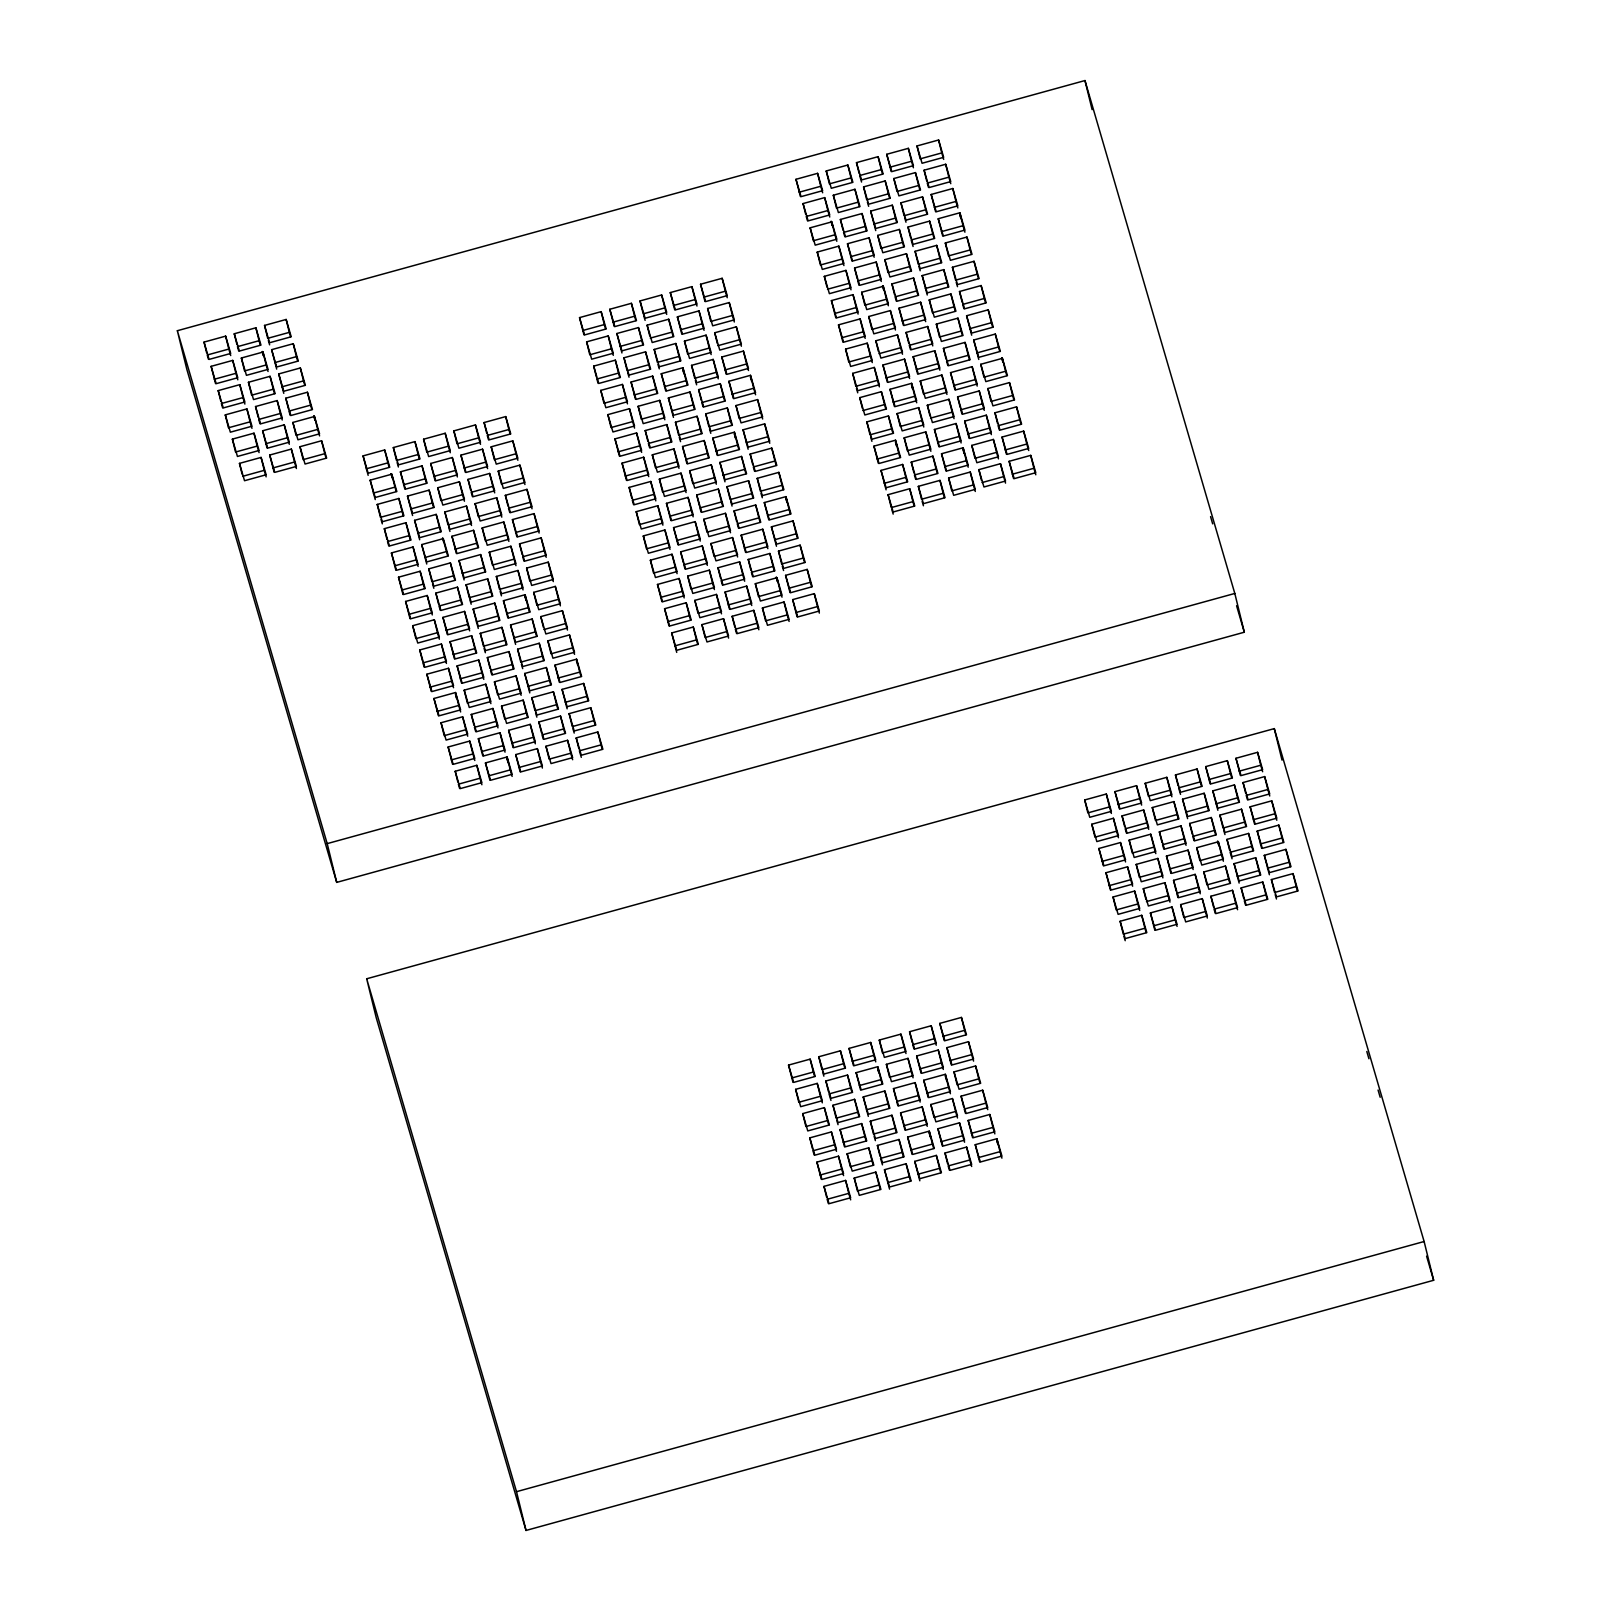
<?xml version="1.0" encoding="UTF-8"?>
<svg xmlns="http://www.w3.org/2000/svg" width="1611" height="1611" viewBox="0 0 1611 1611"><rect width="100%" height="100%" fill="white"/><g stroke="black" fill="none" stroke-linecap="round" stroke-linejoin="round"><path stroke-width="1.5" d="M177.351 330.718L1084.968 80.55L1234.811 593.452L1244.316 632.217L336.719 882.385L186.876 369.483L177.351 330.718L327.194 843.62L336.719 882.385M204.033 342.096L225.641 336.135L230.695 353.453L209.088 359.414L204.033 342.096L206.671 352.849M234.28 333.759L255.887 327.798L260.962 345.116L239.354 351.077L234.28 333.759L236.938 344.512M264.546 325.422L286.154 319.461L291.208 336.78L269.601 342.74L264.546 325.422L267.708 338.33L289.315 332.369L286.154 319.461M795.975 179.304L817.582 173.344L822.657 190.682L801.05 196.643L795.975 179.304L800.425 196.562M826.242 170.967L847.849 165.007L852.904 182.345L831.296 188.286L826.242 170.967L829.403 183.896L851.011 177.935L847.849 165.007M856.488 162.63L878.096 156.67L883.15 174.008L861.543 179.949L856.488 162.63L859.126 173.404M886.735 154.294L908.342 148.333L913.417 165.651L891.809 171.612L886.735 154.294L891.185 171.551M917.001 145.957L938.609 139.996L943.663 157.314L922.056 163.275L917.001 145.957L920.163 158.865L941.77 152.924L938.609 139.996M225.641 336.135L228.822 349.063L207.215 355.004L208.463 359.334M255.887 327.798L259.069 340.706L237.461 346.667L238.73 350.997M799.157 192.233L820.764 186.272L817.582 173.344M878.096 156.67L881.277 169.598L859.67 175.539L861.563 182.043M889.916 167.202L911.524 161.261L908.342 148.333M211.122 366.341L232.729 360.401L237.784 377.719L216.176 383.68L211.122 366.341L215.552 383.599M241.368 358.004L262.976 352.064L268.05 369.382L246.443 375.343L241.368 358.004L244.55 370.933L266.157 364.972L262.976 352.064M271.635 349.668L293.242 343.707L298.297 361.045L276.689 367.006L271.635 349.668L276.689 369.1M803.063 203.57L824.671 197.609L829.746 214.928L808.138 220.888L803.063 203.57L805.701 214.323M833.33 195.233L854.938 189.272L859.992 206.591L838.385 212.551L833.33 195.233L836.492 208.141L858.099 202.18L854.938 189.272M863.577 186.896L885.184 180.935L890.239 198.254L868.631 204.214L863.577 186.896L866.738 199.804L888.366 193.844L885.184 180.935M893.823 178.539L915.431 172.599L920.505 189.917L898.898 195.877L893.823 178.539L897.005 191.467L918.612 185.507L915.431 172.599M924.09 170.202L945.697 164.262L950.752 181.58L929.144 187.541L924.09 170.202L926.728 180.976M214.283 379.27L235.911 373.309L232.729 360.401M274.796 362.596L296.404 356.635L293.242 343.707M824.671 197.609L827.853 210.538L806.245 216.478L807.514 220.808M945.697 164.262L948.859 177.17L927.251 183.13L928.52 187.46M218.21 390.607L239.817 384.646L244.872 401.985L223.264 407.945L218.21 390.607L220.848 401.381M248.456 382.27L270.064 376.309L275.139 393.648L253.531 399.588L248.456 382.27L251.638 395.198L273.246 389.238L270.064 376.309M278.723 373.933L300.331 367.973L305.385 385.311L283.778 391.251L278.723 373.933L283.778 393.346M810.152 227.816L831.759 221.875L836.834 239.193L815.206 245.154L810.152 227.816L813.333 240.744L834.941 234.783L831.759 221.875M840.398 219.479L862.026 213.538L867.08 230.856L845.473 236.817L840.398 219.479L843.056 230.252M870.665 211.142L892.272 205.181L897.327 222.519L875.719 228.48L870.665 211.142L875.74 230.574M900.911 202.805L922.519 196.844L927.594 214.182L905.986 220.143L900.911 202.805L904.093 215.733L925.701 209.772L922.519 196.844M931.178 194.468L952.786 188.507L957.84 205.846L936.233 211.786L931.178 194.468L935.608 211.726M239.817 384.646L242.979 397.575L221.372 403.535L222.64 407.865M281.885 386.841L303.492 380.901L300.331 367.973M862.026 213.538L865.188 226.446L843.58 232.407L844.849 236.736M873.827 224.07L895.434 218.109L892.272 205.181M934.34 207.396L955.947 201.435L952.786 188.507M225.298 414.873L246.906 408.912L251.96 426.23L230.353 432.191L225.298 414.873L228.46 427.781L250.067 421.84L246.906 408.912M255.545 406.536L277.152 400.575L282.227 417.893L260.599 423.854L255.545 406.536L258.183 417.289M285.791 398.199L307.419 392.238L312.474 409.556L290.866 415.517L285.791 398.199L288.45 408.952M579.537 317.609L601.145 311.648L606.199 328.966L584.592 334.927L579.537 317.609L583.967 334.846M609.784 309.272L631.391 303.311L636.466 320.629L614.838 326.59L609.784 309.272L614.234 326.509M640.03 300.935L661.658 294.974L666.712 312.292L645.105 318.253L640.03 300.935L643.212 313.843L664.819 307.882L661.658 294.974M670.297 292.578L691.904 286.637L696.959 303.955L675.351 309.916L670.297 292.578L674.727 309.836M700.543 284.241L722.151 278.3L727.226 295.619L705.618 301.579L700.543 284.241L704.994 301.499M817.24 252.081L838.848 246.121L843.902 263.459L822.295 269.42L817.24 252.081L820.422 265.01L842.029 259.049L838.848 246.121M847.487 243.744L869.094 237.784L874.169 255.122L852.561 261.063L847.487 243.744L851.937 261.002M877.753 235.407L899.361 229.447L904.415 246.785L882.808 252.726L877.753 235.407L880.915 248.336L902.522 242.375L899.361 229.447M908 227.07L929.607 221.11L934.682 238.428L913.054 244.389L908 227.07L910.638 237.824M938.246 218.734L959.874 212.773L964.929 230.091L943.321 236.052L938.246 218.734L942.697 235.971M277.152 400.575L280.334 413.483L258.727 419.444L259.975 423.774M307.419 392.238L310.581 405.146L288.973 411.107L290.242 415.437M582.699 330.517L604.306 324.576L601.145 311.648M612.965 322.18L634.573 316.219L631.391 303.311M673.458 305.506L695.086 299.545L691.904 286.637M703.725 297.169L725.333 291.208L722.151 278.3M850.668 256.673L872.276 250.712L869.094 237.784M929.607 221.11L932.789 234.038L911.182 239.979L913.075 246.483M941.428 231.642L963.036 225.701L959.874 212.773M232.387 439.118L253.994 433.178L259.049 450.496L237.441 456.457L232.387 439.118L235.548 452.047L257.156 446.086L253.994 433.178M262.633 430.781L284.241 424.841L289.295 442.159L267.688 448.12L262.633 430.781L267.064 448.039M292.88 422.444L314.487 416.484L319.562 433.822L297.954 439.783L292.88 422.444L296.062 435.373L317.669 429.412L314.487 416.484M586.626 341.854L608.233 335.914L613.288 353.232L591.68 359.193L586.626 341.854L589.787 354.782L611.395 348.822L608.233 335.914M616.872 333.517L638.48 327.577L643.534 344.895L621.927 350.856L616.872 333.517L621.947 352.95M647.119 325.18L668.726 319.22L673.801 336.558L652.193 342.519L647.119 325.18L649.777 335.954M677.385 316.843L698.993 310.883L704.047 328.221L682.44 334.182L677.385 316.843L681.815 334.101M707.632 308.506L729.239 302.546L734.314 319.884L712.686 325.825L707.632 308.506L710.813 321.435L732.421 315.474L729.239 302.546M824.329 276.347L845.936 270.386L850.991 287.704L829.383 293.665L824.329 276.347L826.967 287.1M854.575 268.01L876.183 262.049L881.257 279.368L859.65 285.328L854.575 268.01L857.233 278.763M884.842 259.673L906.449 253.712L911.504 271.031L889.896 276.991L884.842 259.673L888.003 272.581L909.611 266.62L906.449 253.712M915.088 251.316L936.696 245.375L941.75 262.694L920.143 268.654L915.088 251.316L918.27 264.244L939.878 258.284L936.696 245.375M945.335 242.979L966.942 237.039L972.017 254.357L950.409 260.317L945.335 242.979L948.517 255.907L970.124 249.947L966.942 237.039M265.815 443.71L287.423 437.749L284.241 424.841M620.054 346.446L641.661 340.485L638.48 327.577M650.3 338.109L671.908 332.148L668.726 319.22M680.547 329.772L702.154 323.811L698.993 310.883M827.49 289.255L849.118 283.314L845.936 270.386M876.183 262.049L879.364 274.957L857.757 280.918L859.025 285.248M239.475 463.384L261.083 457.423L266.137 474.762L244.53 480.722L239.475 463.384L242.113 474.158M269.722 455.047L291.329 449.086L296.384 466.425L274.776 472.365L269.722 455.047L274.152 472.305M299.968 446.71L321.576 440.749L326.65 458.088L305.043 464.028L299.968 446.71L303.15 459.638L324.757 453.678L321.576 440.749M593.714 366.12L615.321 360.159L620.376 377.498L598.768 383.458L593.714 366.12L596.352 376.893M623.96 357.783L645.568 351.822L650.622 369.161L629.015 375.101L623.96 357.783L627.122 370.711L648.75 364.751L645.568 351.822M654.207 349.446L675.815 343.485L680.889 360.824L659.282 366.764L654.207 349.446L657.389 362.374L678.996 356.414L675.815 343.485M684.474 341.109L706.081 335.148L711.136 352.467L689.528 358.427L684.474 341.109L687.635 354.017L709.243 348.077L706.081 335.148M714.72 332.772L736.328 326.811L741.382 344.13L719.775 350.09L714.72 332.772L717.358 343.526M831.417 300.592L853.024 294.652L858.079 311.97L836.471 317.931L831.417 300.592L835.847 317.85M861.663 292.256L883.271 286.315L888.346 303.633L866.738 309.594L861.663 292.256L864.845 305.184L886.453 299.223L883.271 286.315M891.93 283.919L913.538 277.958L918.592 295.296L896.985 301.257L891.93 283.919L894.568 294.692M922.177 275.582L943.784 269.621L948.839 286.959L927.231 292.92L922.177 275.582L927.251 294.994M952.423 267.245L974.031 261.284L979.105 278.622L957.498 284.583L952.423 267.245L955.605 280.173L977.212 274.212L974.031 261.284M242.637 476.312L264.244 470.352L261.083 457.423M272.883 467.975L294.511 462.015L291.329 449.086M615.321 360.159L618.483 373.087L596.875 379.048L598.144 383.378M717.902 345.68L739.509 339.74L736.328 326.811M834.579 313.521L856.206 307.56L853.024 294.652M913.538 277.958L916.699 290.886L895.092 296.847L896.36 301.176M925.338 288.51L946.966 282.549L943.784 269.621M363.079 455.893L384.687 449.952L389.761 467.271L368.154 473.231L363.079 455.893L368.154 475.326M393.346 447.556L414.953 441.615L420.008 458.934L398.4 464.894L393.346 447.556L396.507 460.484L418.115 454.524L414.953 441.615M423.592 439.219L445.2 433.258L450.254 450.597L428.647 456.557L423.592 439.219L426.774 452.147L448.382 446.187L445.2 433.258M453.839 430.882L475.446 424.921L480.521 442.26L458.913 448.22L453.839 430.882L457.021 443.81L478.628 437.85L475.446 424.921M484.106 422.545L505.713 416.584L510.768 433.923L489.16 439.863L484.106 422.545L486.744 433.319M600.782 390.386L622.41 384.425L627.464 401.743L605.857 407.704L600.782 390.386L603.964 403.294L625.571 397.353L622.41 384.425M631.049 382.049L652.656 376.088L657.711 393.406L636.103 399.367L631.049 382.049L635.479 399.286M661.295 373.712L682.903 367.751L687.978 385.069L666.37 391.03L661.295 373.712L665.746 390.949M691.562 365.355L713.17 359.414L718.224 376.732L696.617 382.693L691.562 365.355L694.724 378.283L716.331 372.322L713.17 359.414M721.809 357.018L743.416 351.077L748.471 368.395L726.863 374.356L721.809 357.018L726.239 374.276M838.505 324.858L860.113 318.897L865.167 336.236L843.56 342.197L838.505 324.858L842.936 342.116M868.752 316.521L890.359 310.561L895.434 327.899L873.806 333.839L868.752 316.521L871.934 329.45L893.541 323.489L890.359 310.561M898.998 308.184L920.626 302.224L925.681 319.562L904.073 325.503L898.998 308.184L903.449 325.442M929.265 299.847L950.873 293.887L955.927 311.205L934.32 317.166L929.265 299.847L932.427 312.756L954.034 306.815L950.873 293.887M959.512 291.51L981.119 285.55L986.194 302.868L964.586 308.829L959.512 291.51L962.15 302.264M366.261 468.821L387.868 462.86L384.687 449.952M505.713 416.584L508.875 429.513L487.267 435.473L488.536 439.803M634.21 394.957L655.838 388.996L652.656 376.088M664.477 386.62L686.085 380.659L682.903 367.751M724.97 369.946L746.598 363.985L743.416 351.077M841.667 337.786L863.274 331.826L860.113 318.897M902.18 321.113L923.788 315.152L920.626 302.224M981.119 285.55L984.301 298.478L962.693 304.419L963.962 308.748M370.168 480.159L391.775 474.198L396.85 491.536L375.222 497.497L370.168 480.159L375.242 499.571M400.414 471.822L422.042 465.861L427.096 483.199L405.489 489.14L400.414 471.822L404.864 489.079M430.681 463.485L452.288 457.524L457.343 474.862L435.735 480.803L430.681 463.485L435.111 480.743M460.927 455.148L482.535 449.187L487.609 466.505L466.002 472.466L460.927 455.148L465.378 472.406M491.194 446.811L512.801 440.85L517.856 458.168L496.248 464.129L491.194 446.811L494.355 459.719L515.963 453.778L512.801 440.85M607.871 414.631L629.478 408.691L634.553 426.009L612.945 431.97L607.871 414.631L611.052 427.559L632.66 421.599L629.478 408.691M638.137 406.294L659.745 400.354L664.799 417.672L643.192 423.633L638.137 406.294L641.299 419.222L662.906 413.262L659.745 400.354M668.384 397.957L689.991 391.997L695.066 409.335L673.438 415.296L668.384 397.957L673.458 417.39M698.63 389.62L720.258 383.66L725.312 400.998L703.705 406.959L698.63 389.62L701.288 400.394M728.897 381.283L750.504 375.323L755.559 392.661L733.951 398.602L728.897 381.283L733.327 398.541M845.594 349.124L867.201 343.163L872.256 360.481L850.648 366.442L845.594 349.124L848.755 362.032L870.363 356.091L867.201 343.163M875.84 340.787L897.448 334.826L902.502 352.144L880.895 358.105L875.84 340.787L878.478 351.54M906.087 332.45L927.694 326.489L932.769 343.808L911.161 349.768L906.087 332.45L908.745 343.203M936.353 324.093L957.961 318.152L963.016 335.471L941.408 341.431L936.353 324.093L939.515 337.021L961.123 331.06L957.961 318.152M966.6 315.756L988.208 309.815L993.282 327.134L971.655 333.094L966.6 315.756L971.675 335.189M373.349 493.087L394.957 487.126L391.775 474.198M403.596 484.75L425.203 478.789L422.042 465.861M433.842 476.393L455.47 470.452L452.288 457.524M464.109 468.056L485.716 462.115L482.535 449.187M671.565 410.886L693.173 404.925L689.991 391.997M720.258 383.66L723.42 396.588L701.812 402.549L703.081 406.878M732.059 394.212L753.686 388.251L750.504 375.323M879.022 353.695L900.63 347.754L897.448 334.826M927.694 326.489L930.876 339.397L909.269 345.358L910.537 349.688M969.782 328.684L991.389 322.724L988.208 309.815M377.256 504.424L398.863 498.464L403.918 515.782L382.31 521.742L377.256 504.424L380.438 517.332L402.045 511.392L398.863 498.464M407.502 496.087L429.11 490.127L434.185 507.445L412.577 513.406L407.502 496.087L412.577 515.5M437.769 487.75L459.377 481.79L464.431 499.108L442.824 505.069L437.769 487.75L440.931 500.659L462.538 494.698L459.377 481.79M468.016 479.393L489.623 473.453L494.698 490.771L473.07 496.732L468.016 479.393L470.654 490.167M498.262 471.056L519.89 465.116L524.944 482.434L503.337 488.395L498.262 471.056L501.444 483.985L523.051 478.024L519.89 465.116M614.959 438.897L636.567 432.936L641.641 450.274L620.034 456.235L614.959 438.897L619.409 456.155M645.226 430.56L666.833 424.599L671.888 441.938L650.28 447.878L645.226 430.56L647.864 441.333M675.472 422.223L697.08 416.262L702.134 433.601L680.527 439.541L675.472 422.223L678.654 435.151L700.261 429.191L697.08 416.262M705.719 413.886L727.326 407.925L732.401 425.244L710.793 431.204L705.719 413.886L708.9 426.794L730.508 420.854L727.326 407.925M735.985 405.549L757.593 399.588L762.647 416.907L741.04 422.867L735.985 405.549L739.147 418.457L760.754 412.517L757.593 399.588M852.682 373.369L874.29 367.429L879.344 384.747L857.737 390.708L852.682 373.369L855.844 386.298L877.451 380.337L874.29 367.429M882.929 365.032L904.536 359.092L909.591 376.41L887.983 382.371L882.929 365.032L887.359 382.29M913.175 356.696L934.783 350.735L939.857 368.073L918.25 374.034L913.175 356.696L917.626 373.953M943.442 348.359L965.049 342.398L970.104 359.736L948.496 365.697L943.442 348.359L946.08 359.132M973.688 340.022L995.296 334.061L1000.35 351.399L978.743 357.36L973.688 340.022L978.763 359.434M410.684 508.995L432.292 503.035L429.11 490.127M489.623 473.453L492.805 486.361L471.197 492.322L472.466 496.651M618.141 451.825L639.748 445.864L636.567 432.936M666.833 424.599L669.995 437.527L648.387 443.488L649.656 447.818M886.09 377.961L907.718 372L904.536 359.092M916.357 369.624L937.964 363.663L934.783 350.735M965.049 342.398L968.211 355.326L946.603 361.287L947.872 365.616M976.87 352.95L998.478 346.989L995.296 334.061M384.344 528.67L405.952 522.729L411.006 540.047L389.399 546.008L384.344 528.67L386.982 539.443M414.591 520.333L436.198 514.392L441.273 531.711L419.666 537.671L414.591 520.333L419.666 539.766M444.858 511.996L466.465 506.035L471.52 523.374L449.912 529.334L444.858 511.996L448.019 524.924L469.627 518.964L466.465 506.035M475.104 503.659L496.712 497.698L501.766 515.037L480.159 520.997L475.104 503.659L478.286 516.587L499.893 510.627L496.712 497.698M505.351 495.322L526.958 489.361L532.033 506.7L510.425 512.64L505.351 495.322L508.009 506.096M622.047 463.162L643.655 457.202L648.73 474.52L627.122 480.481L622.047 463.162L626.498 480.42M652.314 454.826L673.922 448.865L678.976 466.183L657.369 472.144L652.314 454.826L655.476 467.734L677.083 461.793L673.922 448.865M682.561 446.489L704.168 440.528L709.223 457.846L687.615 463.807L682.561 446.489L685.199 457.242M712.807 438.132L734.415 432.191L739.489 449.509L717.882 455.47L712.807 438.132L717.257 455.389M743.074 429.795L764.681 423.854L769.736 441.172L748.128 447.133L743.074 429.795L748.128 449.227M859.75 397.635L881.378 391.674L886.433 409.013L864.825 414.973L859.75 397.635L862.409 408.409M890.017 389.298L911.625 383.337L916.679 400.676L895.072 406.616L890.017 389.298L894.447 406.556M920.264 380.961L941.871 375.001L946.946 392.339L925.338 398.279L920.264 380.961L923.445 393.889L945.053 387.929L941.871 375.001M950.53 372.624L972.138 366.664L977.192 383.982L955.585 389.943L950.53 372.624L954.961 389.882M980.777 364.287L1002.384 358.327L1007.439 375.645L985.831 381.606L980.777 364.287L983.938 377.196L1005.566 371.255L1002.384 358.327M405.952 522.729L409.134 535.637L387.526 541.598L388.775 545.928M417.773 533.261L439.38 527.3L436.198 514.392M526.958 489.361L530.14 502.29L508.532 508.25L509.801 512.58M625.229 476.071L646.837 470.13L643.655 457.202M704.168 440.528L707.35 453.436L685.742 459.397L686.991 463.726M715.989 451.06L737.596 445.099L734.415 432.191M746.235 442.723L767.843 436.762L764.681 423.854M862.932 410.563L884.54 404.603L881.378 391.674M893.179 402.226L914.806 396.266L911.625 383.337M953.692 385.532L975.299 379.592L972.138 366.664M391.433 552.935L413.04 546.975L418.095 564.313L396.487 570.274L391.433 552.935L395.863 570.193M421.679 544.599L443.287 538.638L448.361 555.976L426.754 561.917L421.679 544.599L426.754 564.011M451.946 536.262L473.553 530.301L478.608 547.639L457 553.58L451.946 536.262L456.376 553.519M482.192 527.925L503.8 521.964L508.854 539.282L487.247 545.243L482.192 527.925L485.374 540.833L506.982 534.892L503.8 521.964M512.439 519.588L534.046 513.627L539.121 530.945L517.514 536.906L512.439 519.588L516.889 536.825M629.136 487.408L650.743 481.467L655.818 498.786L634.19 504.746L629.136 487.408L631.774 498.182M659.382 479.071L681.01 473.131L686.064 490.449L664.457 496.41L659.382 479.071L662.564 491.999L684.172 486.039L681.01 473.131M689.649 470.734L711.256 464.774L716.311 482.112L694.703 488.073L689.649 470.734L692.811 483.662L714.438 477.702L711.256 464.774M719.895 462.397L741.503 456.437L746.578 473.775L724.97 479.736L719.895 462.397L724.97 481.81M750.162 454.06L771.77 448.1L776.824 465.438L755.217 471.399L750.162 454.06L752.8 464.834M866.839 421.901L888.446 415.94L893.521 433.258L871.913 439.219L866.839 421.901L870.021 434.809L891.628 428.868L888.446 415.94M897.105 413.564L918.713 407.603L923.768 424.921L902.16 430.882L897.105 413.564L900.267 426.472L921.875 420.531L918.713 407.603M927.352 405.227L948.96 399.266L954.034 416.584L932.407 422.545L927.352 405.227L929.99 415.98M957.599 396.87L979.226 390.929L984.281 408.248L962.673 414.208L957.599 396.87L960.257 407.643M987.865 388.533L1009.473 382.592L1014.527 399.911L992.92 405.871L987.865 388.533L991.027 401.461L1012.634 395.5L1009.473 382.592M394.594 565.864L416.222 559.903L413.04 546.975M424.861 557.527L446.469 551.566L447.737 555.896M455.107 549.19L476.715 543.229L473.553 530.301M515.621 532.496L537.228 526.555L534.046 513.627M650.743 481.467L653.925 494.376L632.317 500.336L633.586 504.666M723.077 475.326L744.685 469.365L741.503 456.437M771.77 448.1L774.931 461.028L753.324 466.989L754.592 471.318M930.534 418.135L952.141 412.174L948.96 399.266M979.226 390.929L982.388 403.837L960.78 409.798L962.049 414.128M398.521 577.201L420.129 571.24L425.183 588.559L403.576 594.519L398.521 577.201L402.951 594.459M428.768 568.864L450.375 562.904L455.45 580.222L433.822 586.182L428.768 568.864L431.949 581.772L453.557 575.812L450.375 562.904M459.014 560.527L480.642 554.567L485.696 571.885L464.089 577.846L459.014 560.527L464.089 579.94M489.281 552.17L510.888 546.23L515.943 563.548L494.335 569.509L489.281 552.17L492.442 565.099L514.07 559.138L510.888 546.23M519.527 543.833L541.135 537.893L546.21 555.211L524.602 561.172L519.527 543.833L522.186 554.607M636.224 511.674L657.832 505.713L662.886 523.051L641.279 529.012L636.224 511.674L639.406 524.602L661.013 518.641L657.832 505.713M666.471 503.337L688.078 497.376L693.153 514.714L671.545 520.655L666.471 503.337L670.921 520.595M696.737 495L718.345 489.039L723.399 506.378L701.792 512.318L696.737 495L699.375 505.773M726.984 486.663L748.591 480.702L753.666 498.021L732.038 503.981L726.984 486.663L730.166 499.571L751.773 493.631L748.591 480.702M757.23 478.326L778.858 472.365L783.913 489.684L762.305 495.644L757.23 478.326L760.412 491.234L782.02 485.294L778.858 472.365M873.927 446.146L895.535 440.206L900.609 457.524L879.002 463.485L873.927 446.146L878.378 463.404M904.194 437.809L925.801 431.869L930.856 449.187L909.248 455.148L904.194 437.809L907.355 450.738L928.963 444.777L925.801 431.869M934.44 429.472L956.048 423.512L961.102 440.85L939.495 446.811L934.44 429.472L938.871 446.73M964.687 421.136L986.294 415.175L991.369 432.513L969.762 438.474L964.687 421.136L969.137 438.393M994.954 412.799L1016.561 406.838L1021.616 424.176L1000.008 430.137L994.954 412.799L997.592 423.572M401.683 590.109L423.29 584.169L420.129 571.24M462.196 573.435L483.803 567.475L480.642 554.567M541.135 537.893L544.317 550.801L522.709 556.762L523.978 561.091M669.652 516.265L691.26 510.304L688.078 497.376M718.345 489.039L721.506 501.967L699.899 507.928L701.168 512.258M877.109 459.075L898.716 453.114L895.535 440.206M937.622 442.401L959.23 436.44L956.048 423.512M967.869 434.064L989.476 428.103L986.294 415.175M1016.561 406.838L1019.723 419.766L998.115 425.727L999.384 430.056M405.61 601.447L427.217 595.506L432.272 612.824L410.664 618.785L405.61 601.447L410.04 618.705M435.856 593.11L457.464 587.169L462.538 604.487L440.911 610.448L435.856 593.11L438.494 603.883M466.103 584.773L487.71 578.812L492.785 596.151L471.177 602.111L466.103 584.773L469.284 597.701L490.892 591.74L487.71 578.812M496.369 576.436L517.977 570.475L523.031 587.814L501.424 593.774L496.369 576.436L499.531 589.364L521.138 583.404L517.977 570.475M526.616 568.099L548.223 562.138L553.298 579.477L531.67 585.437L526.616 568.099L529.797 581.027L551.405 575.067L548.223 562.138M643.313 535.939L664.92 529.979L669.975 547.297L648.367 553.258L643.313 535.939L646.494 548.848L668.102 542.907L664.92 529.979M673.559 527.602L695.167 521.642L700.241 538.96L678.634 544.921L673.559 527.602L678.009 544.84M703.826 519.266L725.433 513.305L730.488 530.623L708.88 536.584L703.826 519.266L706.987 532.174L728.595 526.213L725.433 513.305M734.072 510.909L755.68 504.968L760.734 522.286L739.127 528.247L734.072 510.909L736.71 521.682M764.319 502.572L785.926 496.631L791.001 513.949L769.393 519.91L764.319 502.572L768.769 519.829M881.016 470.412L902.623 464.451L907.698 481.79L886.09 487.75L881.016 470.412L886.09 489.825M911.282 462.075L932.89 456.114L937.944 473.453L916.337 479.393L911.282 462.075L913.92 472.849M941.529 453.738L963.136 447.777L968.191 465.116L946.583 471.056L941.529 453.738L945.959 470.996M971.775 445.401L993.383 439.441L998.458 456.779L976.85 462.719L971.775 445.401L974.957 458.309L996.565 452.369L993.383 439.441M1002.042 437.064L1023.65 431.104L1028.704 448.422L1007.097 454.383L1002.042 437.064L1006.472 454.302M408.771 614.375L430.379 608.414L427.217 595.506M457.464 587.169L460.645 600.077L439.038 606.038L440.286 610.368M676.741 540.511L698.348 534.57L695.167 521.642M755.68 504.968L758.862 517.876L737.254 523.837L738.503 528.166M767.501 515.5L789.108 509.539L785.926 496.631M884.197 483.34L905.805 477.38L902.623 464.451M932.89 456.114L936.051 469.043L914.444 475.003L915.713 479.333M944.69 466.666L966.318 460.706L963.136 447.777M1005.204 449.972L1026.811 444.032L1023.65 431.104M412.698 625.712L434.305 619.752L439.36 637.09L417.752 643.051L412.698 625.712L415.86 638.641L437.467 632.68L434.305 619.752M442.944 617.375L464.552 611.415L469.606 628.753L447.999 634.694L442.944 617.375L447.375 634.633M473.191 609.039L494.799 603.078L499.873 620.416L478.266 626.357L473.191 609.039L478.266 628.451M503.458 600.702L525.065 594.741L530.12 612.059L508.512 618.02L503.458 600.702L507.888 617.959M533.704 592.365L555.312 586.404L560.366 603.722L538.759 609.683L533.704 592.365L536.886 605.273L558.493 599.332L555.312 586.404M650.401 560.185L672.009 554.244L677.063 571.563L655.455 577.523L650.401 560.185L653.563 573.113L675.19 567.153L672.009 554.244M680.647 551.848L702.255 545.907L707.33 563.226L685.722 569.186L680.647 551.848L683.306 562.622M710.914 543.511L732.522 537.55L737.576 554.889L715.969 560.85L710.914 543.511L714.076 556.439L735.683 550.479L732.522 537.55M741.161 535.174L762.768 529.213L767.823 546.552L746.215 552.513L741.161 535.174L745.591 552.432M771.407 526.837L793.015 520.877L798.089 538.215L776.482 544.176L771.407 526.837L776.482 546.25M888.104 494.678L909.712 488.717L914.786 506.035L893.159 511.996L888.104 494.678L891.286 507.586L912.893 501.645L909.712 488.717M918.351 486.341L939.978 480.38L945.033 497.698L923.425 503.659L918.351 486.341L921.532 499.249L943.14 493.308L939.978 480.38M948.617 478.004L970.225 472.043L975.279 489.361L953.672 495.322L948.617 478.004L951.779 490.912L973.406 484.951L970.225 472.043M978.864 469.647L1000.471 463.706L1005.546 481.024L983.938 486.985L978.864 469.647L981.502 480.42M1009.13 461.31L1030.738 455.369L1035.792 472.688L1014.185 478.648L1009.13 461.31L1013.561 478.568M446.126 630.304L467.734 624.343L464.552 611.415M476.373 621.967L497.98 616.006L494.799 603.078M506.619 613.61L528.227 607.669L525.065 594.741M702.255 545.907L705.437 558.816L683.829 564.776L685.098 569.106M744.342 548.102L765.95 542.142L762.768 529.213M774.589 539.766L796.196 533.805L793.015 520.877M982.045 482.575L1003.653 476.614L1000.471 463.706M1012.292 474.238L1033.9 468.277L1030.738 455.369M419.766 649.978L441.394 644.017L446.448 661.336L424.841 667.296L419.766 649.978L422.424 660.732M450.033 641.641L471.64 635.68L476.695 652.999L455.087 658.959L450.033 641.641L454.463 658.879M480.279 633.304L501.887 627.344L506.962 644.662L485.354 650.622L480.279 633.304L483.461 646.212L505.069 640.252L501.887 627.344M510.546 624.947L532.154 619.007L537.208 636.325L515.601 642.286L510.546 624.947L515.601 644.38M540.793 616.61L562.4 610.67L567.455 627.988L545.847 633.949L540.793 616.61L543.431 627.384M657.489 584.451L679.097 578.49L684.151 595.828L662.544 601.789L657.489 584.451L661.92 601.708M687.736 576.114L709.343 570.153L714.418 587.491L692.79 593.432L687.736 576.114L690.918 589.042L712.525 583.081L709.343 570.153M717.982 567.777L739.61 561.816L744.665 579.154L723.057 585.095L717.982 567.777L720.641 578.55M748.249 559.44L769.857 553.479L774.911 570.818L753.304 576.758L748.249 559.44L750.887 570.193M778.496 551.103L800.103 545.142L805.178 562.461L783.57 568.421L778.496 551.103L781.677 564.011L803.285 558.071L800.103 545.142M441.394 644.017L444.555 656.946L422.948 662.886L424.217 667.236M453.194 654.549L474.822 648.609L471.64 635.68M513.708 637.875L535.315 631.915L532.154 619.007M543.974 629.539L565.582 623.578L562.4 610.67M660.651 597.379L682.259 591.418L679.097 578.49M739.61 561.816L742.772 574.744L721.164 580.705L722.433 585.035M769.857 553.479L773.038 566.407L751.411 572.348L752.679 576.698M426.855 674.224L448.482 668.283L453.537 685.601L431.929 691.562L426.855 674.224L431.305 691.481M457.121 665.887L478.729 659.946L483.783 677.264L462.176 683.225L457.121 665.887L461.551 683.145M487.368 657.55L508.975 651.589L514.05 668.927L492.422 674.888L487.368 657.55L490.006 668.323M517.614 649.213L539.242 643.252L544.296 660.591L522.689 666.551L517.614 649.213L520.796 662.141L542.404 656.18L539.242 643.252M547.881 640.876L569.489 634.915L574.543 652.254L552.935 658.214L547.881 640.876L551.043 653.804L572.67 647.844L569.489 634.915M664.578 608.716L686.185 602.756L691.24 620.074L669.632 626.035L664.578 608.716L669.008 625.974M694.824 600.379L716.432 594.419L721.486 611.737L699.879 617.698L694.824 600.379L698.006 613.288L719.614 607.347L716.432 594.419M725.071 592.043L746.678 586.082L751.753 603.4L730.145 609.361L725.071 592.043L729.521 609.28M755.337 583.685L776.945 577.745L782 595.063L760.392 601.024L755.337 583.685L758.499 596.614L780.107 590.653L776.945 577.745M785.584 575.349L807.192 569.408L812.266 586.726L790.639 592.687L785.584 575.349L790.034 592.606M430.036 687.152L451.644 681.191L448.482 668.283M460.283 678.815L481.89 672.854L478.729 659.946M508.975 651.589L512.157 664.517L490.549 670.478L491.818 674.808M667.739 621.624L689.347 615.684L686.185 602.756M728.253 604.951L749.86 598.99L746.678 586.082M788.766 588.277L810.373 582.316L807.192 569.408M433.943 698.489L455.551 692.529L460.625 709.867L439.018 715.828L433.943 698.489L438.393 715.747M464.21 690.152L485.817 684.192L490.872 701.53L469.264 707.471L464.21 690.152L467.371 703.081L488.979 697.12L485.817 684.192M494.456 681.815L516.064 675.855L521.138 693.193L499.511 699.134L494.456 681.815L497.638 694.744L519.245 688.783L516.064 675.855M524.703 673.479L546.33 667.518L551.385 684.836L529.777 690.797L524.703 673.479L529.777 692.891M554.969 665.142L576.577 659.181L581.631 676.499L560.024 682.46L554.969 665.142L559.4 682.379M671.666 632.962L693.274 627.021L698.328 644.34L676.721 650.3L671.666 632.962L676.721 652.395M701.913 624.625L723.52 618.684L728.575 636.003L706.967 641.963L701.913 624.625L705.094 637.553L726.702 631.593L723.52 618.684M732.159 616.288L753.767 610.327L758.841 627.666L737.234 633.626L732.159 616.288L734.817 627.062M762.426 607.951L784.033 601.99L789.088 619.329L767.48 625.29L762.426 607.951L765.587 620.879L787.195 614.919L784.033 601.99M792.672 599.614L814.28 593.654L819.334 610.992L797.727 616.953L792.672 599.614L797.103 616.872M437.125 711.418L458.732 705.457L455.551 692.529M527.884 686.387L549.492 680.446L546.33 667.518M558.131 678.05L579.738 672.109L576.577 659.181M674.828 645.89L696.435 639.929L693.274 627.021M753.767 610.327L756.948 623.256L735.341 629.216L736.61 633.546M795.854 612.542L817.462 606.582L814.28 593.654M441.031 722.755L462.639 716.794L467.714 734.113L446.106 740.073L441.031 722.755L444.213 735.663L465.821 729.723L462.639 716.794M471.298 714.418L492.906 708.457L497.96 725.776L476.353 731.736L471.298 714.418L473.936 725.172M501.545 706.081L523.152 700.12L528.207 717.439L506.599 723.399L501.545 706.081L504.726 718.989L526.334 713.029L523.152 700.12M531.791 697.724L553.399 691.784L558.473 709.102L536.866 715.062L531.791 697.724L534.973 710.652L556.58 704.692L553.399 691.784M562.058 689.387L583.665 683.447L588.72 700.765L567.112 706.726L562.058 689.387L567.132 708.82M492.906 708.457L496.067 721.386L474.46 727.326L475.728 731.656M565.219 702.315L586.827 696.355L583.665 683.447M448.12 747.001L469.727 741.06L474.802 758.378L453.174 764.339L448.12 747.001L452.57 764.258M478.366 738.664L499.994 732.723L505.048 750.041L483.441 756.002L478.366 738.664L482.817 755.921M508.633 730.327L530.241 724.366L535.295 741.704L513.687 747.665L508.633 730.327L513.063 747.585M538.88 721.99L560.487 716.029L565.562 733.367L543.954 739.328L538.88 721.99L541.538 732.763M569.146 713.653L590.754 707.692L595.808 725.031L574.201 730.991L569.146 713.653L572.308 726.581L593.915 720.62L590.754 707.692M451.302 759.929L472.909 753.968L469.727 741.06M481.548 751.592L503.156 745.631L499.994 732.723M511.795 743.255L533.422 737.294L530.241 724.366M560.487 716.029L563.669 728.957L542.061 734.918L543.33 739.248M455.208 771.266L476.816 765.306L481.89 782.644L460.263 788.605L455.208 771.266L457.846 782.04M485.455 762.929L507.082 756.969L512.137 774.307L490.529 780.268L485.455 762.929L489.905 780.187M515.721 754.592L537.329 748.632L542.383 765.97L520.776 771.911L515.721 754.592L520.152 771.85M545.968 746.255L567.575 740.295L572.65 757.633L551.022 763.574L545.968 746.255L549.15 759.164L570.757 753.223L567.575 740.295M576.214 737.919L597.842 731.958L602.897 749.276L581.289 755.237L576.214 737.919L578.873 748.672M476.816 765.306L479.997 778.234L458.39 784.195L459.638 788.524M488.636 775.858L510.244 769.897L507.082 756.969M518.883 767.521L540.49 761.56L537.329 748.632M597.842 731.958L601.004 744.886L579.396 750.827L581.289 757.331M327.194 843.62L1234.811 593.452M366.684 978.783L1274.281 728.615L1424.124 1241.517L1433.649 1280.282L526.032 1530.45L376.189 1017.548L366.684 978.783L516.507 1491.685L526.032 1530.45M1084.706 799.962L1106.314 794.022L1111.368 811.34L1089.761 817.301L1084.706 799.962L1087.868 812.89L1109.476 806.93L1106.314 794.022M1114.953 791.625L1136.56 785.665L1141.615 803.003L1120.007 808.964L1114.953 791.625L1119.383 808.883M1145.199 783.288L1166.807 777.328L1171.882 794.666L1150.274 800.627L1145.199 783.288L1148.381 796.217L1169.989 790.256L1166.807 777.328M1175.466 774.951L1197.074 768.991L1202.128 786.329L1180.521 792.29L1175.466 774.951L1178.104 785.725M1205.713 766.614L1227.32 760.654L1232.395 777.992L1210.767 783.933L1205.713 766.614L1210.143 783.872M1235.959 758.278L1257.587 752.317L1262.641 769.655L1241.034 775.596L1235.959 758.278L1240.41 775.535M1118.135 804.554L1139.742 798.593L1136.56 785.665M1197.074 768.991L1200.235 781.919L1178.628 787.88L1180.541 794.364M1208.894 779.543L1230.502 773.582L1227.32 760.654M1239.141 771.186L1260.748 765.245L1257.587 752.317M1091.795 824.228L1113.402 818.267L1118.457 835.606L1096.849 841.566L1091.795 824.228L1094.956 837.156L1116.564 831.195L1113.402 818.267M1122.041 815.891L1143.649 809.93L1148.703 827.269L1127.096 833.209L1122.041 815.891L1124.679 826.665M1152.288 807.554L1173.895 801.593L1178.97 818.932L1157.363 824.872L1152.288 807.554L1155.47 820.462L1177.077 814.522L1173.895 801.593M1182.555 799.217L1204.162 793.256L1209.217 810.575L1187.609 816.535L1182.555 799.217L1187.609 818.63M1212.801 790.88L1234.409 784.919L1239.463 802.238L1217.856 808.198L1212.801 790.88L1217.876 810.293M1243.048 782.543L1264.655 776.583L1269.73 793.901L1248.122 799.861L1243.048 782.543L1245.706 793.297M1143.649 809.93L1146.831 822.859L1125.203 828.819L1126.472 833.149M1185.716 812.125L1207.324 806.185L1204.162 793.256M1215.983 803.788L1237.59 797.828L1234.409 784.919M1264.655 776.583L1267.837 789.491L1246.229 795.451L1247.498 799.781M1098.863 848.494L1120.491 842.533L1125.545 859.851L1103.938 865.812L1098.863 848.494L1103.313 865.731M1129.13 840.157L1150.737 834.196L1155.792 851.514L1134.184 857.475L1129.13 840.157L1132.291 853.065L1153.919 847.104L1150.737 834.196M1159.376 831.82L1180.984 825.859L1186.058 843.177L1164.451 849.138L1159.376 831.82L1162.014 842.573M1189.643 823.463L1211.25 817.522L1216.305 834.84L1194.697 840.801L1189.643 823.463L1192.281 834.236M1219.889 815.126L1241.497 809.185L1246.552 826.503L1224.944 832.464L1219.889 815.126L1223.051 828.054L1244.679 822.093L1241.497 809.185M1250.136 806.789L1271.744 800.828L1276.818 818.166L1255.211 824.127L1250.136 806.789L1254.586 824.047M1102.045 861.402L1123.652 855.461L1120.491 842.533M1180.984 825.859L1184.166 838.767L1162.558 844.728L1163.827 849.057M1211.25 817.522L1214.412 830.43L1192.805 836.391L1194.073 840.72M1253.318 819.717L1274.925 813.756L1271.744 800.828M1105.952 872.739L1127.559 866.799L1132.634 884.117L1111.026 890.077L1105.952 872.739L1110.402 889.997M1136.218 864.402L1157.826 858.441L1162.88 875.78L1141.273 881.741L1136.218 864.402L1139.38 877.33L1160.987 871.37L1157.826 858.441M1166.465 856.065L1188.072 850.105L1193.147 867.443L1171.519 873.404L1166.465 856.065L1170.915 873.323M1196.711 847.728L1218.339 841.768L1223.393 859.106L1201.786 865.067L1196.711 847.728L1199.893 860.657L1221.5 854.696L1218.339 841.768M1226.978 839.391L1248.585 833.431L1253.64 850.769L1232.032 856.71L1226.978 839.391L1229.616 850.165M1257.224 831.054L1278.832 825.094L1283.907 842.432L1262.299 848.373L1257.224 831.054L1261.675 848.312M1109.133 885.667L1130.741 879.707L1127.559 866.799M1169.646 868.994L1191.254 863.033L1188.072 850.105M1248.585 833.431L1251.747 846.359L1230.139 852.32L1232.053 858.804M1260.406 843.963L1282.014 838.022L1278.832 825.094M1113.04 897.005L1134.647 891.044L1139.722 908.382L1118.115 914.343L1113.04 897.005L1116.222 909.933L1137.829 903.972L1134.647 891.044M1143.307 888.668L1164.914 882.707L1169.969 900.046L1148.361 905.986L1143.307 888.668L1145.945 899.441M1173.553 880.331L1195.161 874.37L1200.215 891.709L1178.608 897.649L1173.553 880.331L1176.191 891.105M1203.8 871.994L1225.407 866.033L1230.482 883.352L1208.874 889.312L1203.8 871.994L1206.981 884.902L1228.589 878.962L1225.407 866.033M1234.066 863.657L1255.674 857.696L1260.728 875.015L1239.121 880.975L1234.066 863.657L1239.141 883.07M1264.313 855.32L1285.92 849.359L1290.995 866.678L1269.367 872.638L1264.313 855.32L1269.387 874.733M1146.468 901.596L1168.076 895.635L1164.914 882.707M1195.161 874.37L1198.342 887.299L1176.735 893.239L1177.983 897.589M1237.228 876.565L1258.835 870.605L1255.674 857.696M1267.495 868.228L1289.102 862.268L1285.92 849.359M1120.128 921.27L1141.736 915.31L1146.81 932.628L1125.203 938.589L1120.128 921.27L1123.31 934.179L1144.918 928.238L1141.736 915.31M1150.395 912.934L1172.003 906.973L1177.057 924.291L1155.449 930.252L1150.395 912.934L1154.825 930.171M1180.641 904.597L1202.249 898.636L1207.304 915.954L1185.696 921.915L1180.641 904.597L1183.803 917.505L1205.431 911.544L1202.249 898.636M1210.888 896.24L1232.496 890.299L1237.57 907.617L1215.963 913.578L1210.888 896.24L1213.546 907.013M1241.155 887.903L1262.762 881.962L1267.817 899.28L1246.209 905.241L1241.155 887.903L1243.793 898.676M1271.401 879.566L1293.009 873.605L1298.063 890.943L1276.456 896.904L1271.401 879.566L1274.583 892.494L1296.19 886.533L1293.009 873.605M1153.557 925.842L1175.164 919.881L1172.003 906.973M1232.496 890.299L1235.677 903.207L1214.07 909.168L1215.338 913.497M1262.762 881.962L1265.924 894.87L1244.316 900.831L1245.585 905.16M788.544 1065.093L810.152 1059.132L815.226 1076.45L793.619 1082.411L788.544 1065.093L792.995 1082.33M818.811 1056.756L840.418 1050.795L845.473 1068.113L823.865 1074.074L818.811 1056.756L821.972 1069.664L843.58 1063.703L840.418 1050.795M849.057 1048.399L870.665 1042.458L875.719 1059.776L854.112 1065.737L849.057 1048.399L853.488 1065.656M879.304 1040.062L900.911 1034.121L905.986 1051.439L884.379 1057.4L879.304 1040.062L882.486 1052.99L904.093 1047.029L900.911 1034.121M909.571 1031.725L931.178 1025.764L936.233 1043.102L914.625 1049.063L909.571 1031.725L912.209 1042.498M939.817 1023.388L961.425 1017.427L966.479 1034.765L944.872 1040.726L939.817 1023.388L944.247 1040.646M791.726 1078.001L813.333 1072.04L810.152 1059.132M852.219 1061.327L873.847 1055.366L870.665 1042.458M931.178 1025.764L934.34 1038.692L912.732 1044.653L914.001 1048.983M942.999 1036.316L964.606 1030.355L961.425 1017.427M795.633 1089.338L817.24 1083.398L822.315 1100.716L800.687 1106.676L795.633 1089.338L798.814 1102.266L820.422 1096.306L817.24 1083.398M825.879 1081.001L847.507 1075.04L852.561 1092.379L830.954 1098.34L825.879 1081.001L828.537 1091.775M856.146 1072.664L877.753 1066.704L882.808 1084.042L861.2 1090.003L856.146 1072.664L860.576 1089.922M886.392 1064.327L908 1058.367L913.075 1075.705L891.467 1081.646L886.392 1064.327L889.574 1077.256L911.182 1071.295L908 1058.367M916.659 1055.99L938.267 1050.03L943.321 1067.368L921.714 1073.309L916.659 1055.99L921.089 1073.248M946.906 1047.653L968.513 1041.693L973.568 1059.031L951.96 1064.972L946.906 1047.653L951.336 1064.911M847.507 1075.04L850.668 1087.969L829.061 1093.929L830.954 1100.434M859.307 1085.592L880.935 1079.632L877.753 1066.704M919.821 1068.919L941.428 1062.958L938.267 1050.03M950.067 1060.562L971.695 1054.621L968.513 1041.693M802.721 1113.604L824.329 1107.643L829.383 1124.981L807.776 1130.922L802.721 1113.604L805.903 1126.532L827.51 1120.571L824.329 1107.643M832.968 1105.267L854.575 1099.306L859.65 1116.645L838.042 1122.585L832.968 1105.267L836.149 1118.195L857.757 1112.234L854.575 1099.306M863.234 1096.93L884.842 1090.969L889.896 1108.287L868.289 1114.248L863.234 1096.93L868.309 1116.342M893.481 1088.593L915.088 1082.632L920.163 1099.951L898.535 1105.911L893.481 1088.593L896.119 1099.346M923.727 1080.256L945.355 1074.295L950.409 1091.614L928.802 1097.574L923.727 1080.256L928.178 1097.494M953.994 1071.899L975.601 1065.958L980.656 1083.277L959.048 1089.237L953.994 1071.899L957.156 1084.827L978.763 1078.867L975.601 1065.958M866.396 1109.838L888.003 1103.897L884.842 1090.969M915.088 1082.632L918.27 1095.561L896.662 1101.501L897.931 1105.831M926.909 1093.164L948.517 1087.203L945.355 1074.295M809.809 1137.869L831.417 1131.909L836.471 1149.227L814.864 1155.188L809.809 1137.869L812.447 1148.623M840.056 1129.533L861.663 1123.572L866.738 1140.89L845.131 1146.851L840.056 1129.533L844.506 1146.77M870.323 1121.175L891.93 1115.235L896.985 1132.553L875.377 1138.514L870.323 1121.175L873.484 1134.104L895.092 1128.143L891.93 1115.235M900.569 1112.839L922.177 1106.898L927.231 1124.216L905.624 1130.177L900.569 1112.839L904.999 1130.096M930.816 1104.502L952.423 1098.541L957.498 1115.879L935.89 1121.84L930.816 1104.502L933.997 1117.43L955.605 1111.469L952.423 1098.541M961.082 1096.165L982.69 1090.204L987.744 1107.542L966.137 1113.503L961.082 1096.165L963.72 1106.938M831.417 1131.909L834.599 1144.817L812.971 1150.778L814.24 1155.107M843.238 1142.441L864.845 1136.48L861.663 1123.572M903.751 1125.767L925.358 1119.806L922.177 1106.898M982.69 1090.204L985.851 1103.132L964.244 1109.093L965.513 1113.423M816.898 1162.115L838.505 1156.174L843.56 1173.493L821.952 1179.453L816.898 1162.115L821.328 1179.373M847.144 1153.778L868.752 1147.817L873.827 1165.156L852.219 1171.116L847.144 1153.778L850.326 1166.706L871.934 1160.746L868.752 1147.817M877.411 1145.441L899.019 1139.48L904.073 1156.819L882.466 1162.78L877.411 1145.441L880.049 1156.215M907.658 1137.104L929.265 1131.144L934.32 1148.482L912.712 1154.443L907.658 1137.104L912.088 1154.362M937.904 1128.767L959.512 1122.807L964.586 1140.145L942.979 1146.086L937.904 1128.767L942.354 1146.025M968.171 1120.43L989.778 1114.47L994.833 1131.808L973.225 1137.749L968.171 1120.43L972.601 1137.688M820.059 1175.043L841.687 1169.083L838.505 1156.174M899.019 1139.48L902.18 1152.409L880.573 1158.369L882.466 1164.854M910.819 1150.032L932.447 1144.072L929.265 1131.144M941.086 1141.696L962.693 1135.735L959.512 1122.807M971.332 1133.338L992.94 1127.398L989.778 1114.47M823.986 1186.381L845.594 1180.42L850.648 1197.758L829.041 1203.699L823.986 1186.381L826.624 1197.154M854.233 1178.044L875.84 1172.083L880.915 1189.421L859.287 1195.362L854.233 1178.044L857.414 1190.972L879.022 1185.011L875.84 1172.083M884.479 1169.707L906.107 1163.746L911.161 1181.064L889.554 1187.025L884.479 1169.707L889.554 1189.119M914.746 1161.37L936.353 1155.409L941.408 1172.727L919.8 1178.688L914.746 1161.37L919.821 1180.782M944.992 1153.033L966.6 1147.072L971.675 1164.391L950.067 1170.351L944.992 1153.033L947.63 1163.786M975.259 1144.676L996.867 1138.735L1001.921 1156.054L980.314 1162.014L975.259 1144.676L979.689 1161.934M845.594 1180.42L848.755 1193.348L827.148 1199.309L828.416 1203.639M887.661 1182.615L909.269 1176.674L906.107 1163.746M917.908 1174.278L939.535 1168.337L936.353 1155.409M966.6 1147.072L969.782 1159.98L948.174 1165.941L949.443 1170.271M978.421 1157.604L1000.028 1151.643L996.867 1138.735M516.507 1491.685L1424.124 1241.517M1210.566 516.628L1212.68 523.857M1236.583 605.736L1244.316 632.217M1366.813 1051.52L1368.927 1058.749M1378.07 1090.043L1380.184 1097.272M1426.601 1256.197L1433.649 1280.282M1260.748 765.245L1262.641 771.729M1267.837 789.491L1269.73 795.995M1274.925 813.756L1276.818 820.261M1282.014 838.022L1283.282 842.352M1289.102 862.268L1290.371 866.617M1296.19 886.533L1297.459 890.863M1275.207 894.649L1276.476 898.998M1230.502 773.582L1231.771 777.912M1237.59 797.828L1238.859 802.177M1244.679 822.093L1245.927 826.423M1251.747 846.359L1253.016 850.689M1258.835 870.605L1260.104 874.954M1265.924 894.87L1267.192 899.2M1223.695 830.209L1224.964 834.558M1200.235 781.919L1201.504 786.249M1207.324 806.185L1208.592 810.514M1214.412 830.43L1215.681 834.76M1217.574 841.264L1218.842 845.594M1221.5 854.696L1223.393 861.2M1228.589 878.962L1229.858 883.291M1235.677 903.207L1237.57 909.712M1169.989 790.256L1171.882 796.76M1177.077 814.522L1178.346 818.851M1184.166 838.767L1186.058 845.272M1191.254 863.033L1193.147 869.537M1198.342 887.299L1200.235 893.783M1205.431 911.544L1207.324 918.048M1139.742 798.593L1141.635 805.097M1146.831 822.859L1148.724 829.343M1153.919 847.104L1155.812 853.608M1160.987 871.37L1162.9 877.874M1168.076 895.635L1169.989 902.12M1175.164 919.881L1177.077 926.385M941.77 152.924L943.684 159.408M948.859 177.17L950.772 183.674M955.947 201.435L957.84 207.94M959.753 214.424L961.022 218.754L959.955 214.444M963.036 225.701L964.929 232.185M970.124 249.947L971.393 254.276M977.212 274.212L978.481 278.542M984.301 298.478L985.57 302.808M991.389 322.724L992.658 327.053M998.478 346.989L999.746 351.319M1001.639 357.823L1002.908 362.153M1005.566 371.255L1006.815 375.585M1012.634 395.5L1013.903 399.83M1019.723 419.766L1020.991 424.096M1026.811 444.032L1028.724 450.516M1033.9 468.277L1035.792 474.782M956.229 282.328L957.498 286.657M1109.476 806.93L1111.389 813.434M1116.564 831.195L1118.457 837.7M1123.652 855.461L1125.545 861.945M1130.741 879.707L1132.634 886.211M1137.829 903.972L1139.722 910.477M1144.918 928.238L1146.186 932.568M911.524 161.261L913.417 167.745M918.612 185.507L919.881 189.836M925.701 209.772L926.969 214.102M932.789 234.038L934.058 238.368M939.878 258.284L941.146 262.613M946.966 282.549L948.214 286.879M954.034 306.815L955.303 311.145M961.123 331.06L962.391 335.39M968.211 355.326L969.48 359.656M975.299 379.592L977.192 386.076M982.388 403.837L984.281 410.342M989.476 428.103L991.369 434.608M996.565 452.369L998.458 458.853M1003.653 476.614L1005.546 483.119M1123.934 936.353L1125.203 940.683M904.717 217.888L905.986 222.217M918.894 266.419L920.163 270.749M881.277 169.598L882.546 173.928M888.366 193.844L889.614 198.193M895.434 218.109L896.703 222.439M902.522 242.375L903.791 246.705M909.611 266.62L910.88 270.97M916.699 290.886L917.968 295.216M923.788 315.152L925.681 321.636M930.876 339.397L932.769 345.902M937.964 363.663L939.857 370.168M945.053 387.929L946.946 394.413M952.141 412.174L954.034 418.679M959.23 436.44L961.123 442.944M963.016 449.429L964.284 453.778L963.237 449.469M966.318 460.706L968.211 467.19M973.406 484.951L975.299 491.456M867.383 201.979L868.651 206.309M851.011 177.935L852.279 182.265M858.099 202.18L859.368 206.53M865.188 226.446L866.456 230.776M872.276 250.712L874.169 257.216M879.364 274.957L881.257 281.462M882.526 285.791L883.795 290.121L882.848 285.832M886.453 299.223L888.346 305.728M893.541 323.489L895.434 329.993M900.63 347.754L902.522 354.239M907.718 372L909.611 378.504M911.504 385.009L912.772 389.338L911.705 385.029M914.806 396.266L916.699 402.77M921.875 420.531L923.788 427.016M928.963 444.777L930.876 451.281M936.051 469.043L937.32 473.372M943.14 493.308L944.408 497.638M922.157 501.424L923.425 505.753M820.764 186.272L822.657 192.776M827.853 210.538L829.746 217.022M831.014 221.351L832.283 225.701M834.941 234.783L836.834 241.288M842.029 259.049L843.922 265.553M849.118 283.314L851.011 289.799M856.206 307.56L858.099 314.064M863.274 331.826L865.188 338.33M870.363 356.091L872.276 362.576M877.451 380.337L879.364 386.841M884.54 404.603L885.808 408.932M891.628 428.868L892.897 433.198M895.434 441.857L896.683 446.187L895.635 441.877M898.716 453.114L899.985 457.443M905.805 477.38L907.074 481.709M912.893 501.645L914.162 505.975M856.488 388.473L857.737 392.802M870.645 436.984L871.913 441.313M891.91 509.761L893.179 514.09M964.606 1030.355L965.875 1034.685M971.695 1054.621L973.588 1061.105M978.763 1078.867L980.032 1083.196M985.851 1103.132L987.765 1109.637M992.94 1127.398L994.853 1133.882M996.746 1140.387L998.014 1144.716L996.947 1140.407M1000.028 1151.643L1001.921 1158.148M725.333 291.208L727.226 297.713M732.421 315.474L734.314 321.978M739.509 339.74L741.402 346.224M746.598 363.985L748.491 370.49M750.384 376.994L751.652 381.324M753.686 388.251L755.579 394.755M760.754 412.517L762.668 419.001M767.843 436.762L769.756 443.267M774.931 461.028L776.2 465.357M782.02 485.294L783.288 489.623M785.826 498.282L787.094 502.612L786.027 498.302M789.108 509.539L790.377 513.869M796.196 533.805L797.465 538.134M803.285 558.071L804.554 562.4M810.373 582.316L811.642 586.646M817.462 606.582L819.355 613.086M934.34 1038.692L936.253 1045.197M941.428 1062.958L943.321 1069.442M945.234 1075.947L946.503 1080.276M948.517 1087.203L950.409 1093.708M955.605 1111.469L957.498 1117.974M962.693 1135.735L964.586 1142.219M969.782 1159.98L971.675 1166.485M761.036 493.409L762.305 497.739M782.302 566.186L783.57 570.516M695.086 299.545L696.979 306.05M702.154 323.811L704.067 330.315M709.243 348.077L711.156 354.561M716.331 372.322L718.244 378.827M723.42 396.588L724.688 400.917M730.508 420.854L731.777 425.183M734.314 433.842L735.562 438.172L734.515 433.862M737.596 445.099L738.865 449.429M744.685 469.365L745.953 473.694M751.773 493.631L753.042 497.96M758.862 517.876L760.13 522.206M765.95 542.142L767.843 548.646M773.038 566.407L774.287 570.737M776.2 577.221L777.448 581.571L776.502 577.262M780.107 590.653L782.02 597.157M787.195 614.919L789.108 621.423M904.093 1047.029L905.986 1053.534M911.182 1071.295L913.075 1077.799M918.27 1095.561L920.163 1102.045M925.358 1119.806L927.251 1126.311M929.144 1132.815L930.413 1137.144L929.366 1132.835M932.447 1144.072L933.695 1148.401M939.535 1168.337L940.784 1172.667M695.368 380.458L696.617 384.787M709.525 428.969L710.793 433.299M730.79 501.746L732.059 506.076M664.819 307.882L666.712 314.387M671.908 332.148L673.176 336.477M678.996 356.414L680.265 360.743M686.085 380.659L687.353 385.009M693.173 404.925L694.442 409.254M700.261 429.191L701.53 433.52M707.35 453.436L708.598 457.786M714.438 477.702L716.331 484.206M721.506 501.967L722.775 506.297M728.595 526.213L730.508 532.717M735.683 550.479L737.596 556.983M742.772 574.744L744.665 581.229M749.86 598.99L751.753 605.494M756.948 623.256L758.841 629.76M873.847 1055.366L875.74 1061.871M880.935 1079.632L882.184 1083.961M888.003 1103.897L889.272 1108.227M895.092 1128.143L896.36 1132.473M902.18 1152.409L903.449 1156.738M909.269 1176.674L910.537 1181.004M643.836 316.018L645.105 320.347M658.013 364.529L659.282 368.859M679.278 437.306L680.547 441.636M634.573 316.219L635.842 320.569M641.661 340.485L642.93 344.814M648.75 364.751L649.998 369.08M655.838 388.996L657.087 393.346M662.906 413.262L664.819 419.766M669.995 437.527L671.263 441.857M677.083 461.793L678.996 468.277M684.172 486.039L686.064 492.543M691.26 510.304L693.153 516.809M698.348 534.57L700.241 541.054M705.437 558.816L707.33 565.32M712.525 583.081L714.418 589.586M719.614 607.347L721.506 613.831M726.702 631.593L728.595 638.097M874.129 1136.279L875.377 1140.608M843.58 1063.703L844.849 1068.053M850.668 1087.969L851.937 1092.298M857.757 1112.234L859.025 1116.564M864.845 1136.48L866.114 1140.83M871.934 1160.746L873.202 1165.075M879.022 1185.011L880.291 1189.341M627.766 372.866L629.035 377.196M604.306 324.576L605.575 328.906M611.395 348.822L613.308 355.326M618.483 373.087L619.752 377.417M625.571 397.353L627.464 403.837M632.66 421.599L634.553 428.103M639.748 445.864L641.641 452.369M646.837 470.13L648.73 476.614M653.925 494.376L655.818 500.88M661.013 518.641L662.906 525.146M668.102 542.907L669.995 549.391M675.19 567.153L677.083 573.657M682.259 591.418L684.172 597.923M689.347 615.684L690.616 620.013M696.435 639.929L697.704 644.259M822.617 1071.839L823.865 1076.168M836.774 1120.35L838.042 1124.679M813.333 1072.04L814.602 1076.39M820.422 1096.306L822.315 1102.81M827.51 1120.571L828.779 1124.901M834.599 1144.817L836.492 1151.321M841.687 1169.083L843.58 1175.587M848.755 1193.348L850.668 1199.853M508.875 429.513L510.143 433.842M515.963 453.778L517.876 460.263M523.051 478.024L524.944 484.528M530.14 502.29L532.033 508.794M537.228 526.555L539.121 533.04M544.317 550.801L546.21 557.305M551.405 575.067L553.298 581.571M558.493 599.332L560.386 605.817M565.582 623.578L567.475 630.082M572.67 647.844L574.563 654.348M576.456 660.832L577.725 665.162M579.738 672.109L581.007 676.439M586.827 696.355L588.096 700.684M593.915 720.62L595.184 724.95M601.004 744.886L602.272 749.216M572.952 728.736L574.201 733.065M478.628 437.85L480.521 444.354M485.716 462.115L487.609 468.6M492.805 486.361L494.698 492.865M499.893 510.627L501.786 517.131M506.982 534.892L508.875 541.377M514.07 559.138L515.963 565.642M521.138 583.404L523.051 589.908M524.944 596.392L526.213 600.722L525.146 596.432M528.227 607.669L529.495 611.999M535.315 631.915L536.584 636.244M542.404 656.18L543.672 660.51M549.492 680.446L550.761 684.776M556.58 704.692L557.849 709.021M563.669 728.957L564.937 733.287M570.757 753.223L572.65 759.707M500.175 591.519L501.444 595.848M521.42 664.296L522.689 668.625M535.597 712.827L536.866 717.157M448.382 446.187L450.274 452.691M455.47 470.452L457.363 476.937M462.538 494.698L464.451 501.202M469.627 518.964L471.54 525.468M476.715 543.229L477.984 547.559M483.803 567.475L485.072 571.824M490.892 591.74L492.161 596.07M497.98 616.006L499.249 620.336M505.069 640.252L506.337 644.601M512.157 664.517L513.426 668.847M519.245 688.783L521.138 695.267M526.334 713.029L527.582 717.378M533.422 737.294L535.315 743.799M540.49 761.56L542.404 768.044M448.663 527.079L449.932 531.429M469.909 599.856L471.177 604.206M484.085 648.387L485.354 652.717M418.115 454.524L419.384 458.853M425.203 478.789L426.472 483.119M432.292 503.035L433.56 507.384M439.38 527.3L440.649 531.63M442.542 538.134L443.81 542.464M453.557 575.812L454.826 580.161M460.645 600.077L461.914 604.407M467.734 624.343L469.627 630.847M474.822 648.609L476.071 652.938M481.89 672.854L483.803 679.359M488.979 697.12L490.892 703.624M496.067 721.386L497.98 727.87M503.156 745.631L505.048 752.136M506.962 758.64L508.23 762.97L507.163 758.66M510.244 769.897L512.137 776.401M397.152 462.639L398.4 466.989M432.574 583.947L433.842 588.277M387.868 462.86L389.137 467.19M391.03 473.694L392.299 478.024M394.957 487.126L396.225 491.456M402.045 511.392L403.314 515.721M409.134 535.637L410.382 539.967M416.222 559.903L418.115 566.407M423.29 584.169L424.559 588.498M430.379 608.414L432.292 614.919M437.467 632.68L439.38 639.184M444.555 656.946L446.448 663.43M451.644 681.191L453.537 687.696M455.45 694.2L456.698 698.53L455.651 694.22M458.732 705.457L460.625 711.961M465.821 729.723L467.714 736.207M472.909 753.968L474.802 760.473M479.997 778.234L481.89 784.738M381.062 519.507L382.331 523.837M289.315 332.369L290.584 336.699M296.404 356.635L297.673 360.965M303.492 380.901L304.761 385.23M310.581 405.146L311.849 409.476M313.742 415.98L315.011 420.31M317.669 429.412L319.562 435.916M324.757 453.678L326.026 458.007M268.352 340.505L269.621 344.835M259.069 340.706L260.338 345.056M262.231 351.54L263.499 355.87L262.553 351.581M266.157 364.972L268.05 371.476M273.246 389.238L274.514 393.567M280.334 413.483L282.227 419.988M287.423 437.749L289.315 444.253M294.511 462.015L296.404 468.519M228.822 349.063L230.715 355.548M235.911 373.309L237.804 379.813M242.979 397.575L244.892 404.079M250.067 421.84L251.981 428.325M257.156 446.086L259.069 452.59M264.244 470.352L266.137 476.856M1274.281 728.615L1282.014 760.11M1084.968 80.55L1092.117 109.629M1217.896 841.304L1218.943 845.614M1001.941 357.864L1003.009 362.153M831.316 221.392L832.384 225.701M442.864 538.175L446.469 551.566M391.332 473.735L392.399 478.044M314.064 416.021L315.112 420.33M684.051 373.732L682.782 369.402L684.051 373.732M878.901 1072.704L877.633 1068.375L878.901 1072.704"/></g></svg>
